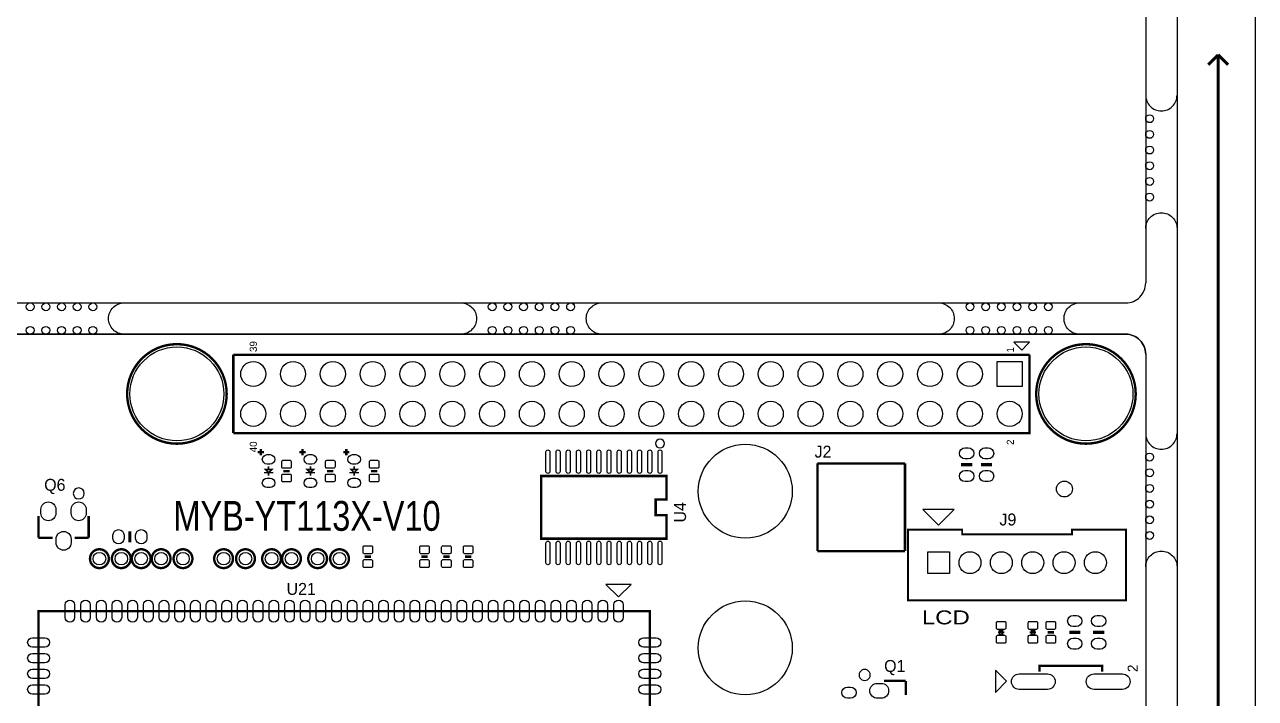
# Model space of a CAD drawing. Extents: x -7 to 117, y -1 to 182.
# Drawn here: x 38.5 to 117, y 66.8 to 109.8 of the extents above; entities that cross this region are included whole.
import ezdxf

# ---------------------------------------------------------------- set-up
doc = ezdxf.new("R2010")
doc.units = 0
for name, color, linetype in [('BG_OUTLINE', 7, 'CONTINUOUS'), ('BG_SILKSCREEN_TOP', 211, 'CONTINUOUS'), ('PG_SILKSCREEN_TOP', 7, 'CONTINUOUS'), ('PIN_TOP', 12, 'CONTINUOUS')]:
    doc.layers.add(name, color=color, linetype=linetype)

msp = doc.modelspace()

# ---------------------------------------------------------------- linework, layer by layer
at = {"layer": 'BG_OUTLINE'}
for points in [[(115.731036, 181.999636), (112.001046, 181.999636), (112.001046, 0), (115.731036, 0)], [(110.00105, 180.729636), (110.00105, 93.269816)], [(108.73105, 89.99982), (1.27, 89.99982)], [(110.00105, 88.72982), (110.00105, 1.27)]]:
    msp.add_lwpolyline(points, dxfattribs=at)
for points in [[(117.001036, 1.27), (117.001036, 180.729636, 0.414214), (115.731036, 181.999636)], [(110.00105, 105.249726, 0.414214), (111.001048, 104.249728, 0.414214), (112.001046, 105.249726)], [(110.00105, 96.749616, -0.414214), (111.001048, 97.749614, -0.414214), (112.001046, 96.749616)], [(0, 93.269816, 0.414214), (1.27, 91.999816), (108.73105, 91.999816, 0.414214), (110.00105, 93.269816)], [(44.830238, 89.99982, -0.414214), (43.83024, 90.999818, -0.414214), (44.830238, 91.999816)], [(66.310002, 91.999816, -0.414214), (67.31, 90.999818, -0.414214), (66.310002, 89.99982)], [(75.310238, 89.99982, -0.414214), (74.31024, 90.999818, -0.414214), (75.310238, 91.999816)], [(96.790002, 91.999816, -0.414214), (97.79, 90.999818, -0.414214), (96.790002, 89.99982)], [(105.790238, 89.99982, -0.414214), (104.79024, 90.999818, -0.414214), (105.790238, 91.999816)], [(110.00105, 88.72982, 0.414214), (108.73105, 89.99982)], [(110.00105, 83.659726, 0.414214), (111.001048, 82.659728, 0.414214), (112.001046, 83.659726)], [(110.00105, 75.159616, -0.414214), (111.001048, 76.159614, -0.414214), (112.001046, 75.159616)]]:
    msp.add_lwpolyline(points, format="xyb", dxfattribs=at)
msp.add_lwpolyline([(110.00105, 88.72982), (110.00105, 1.27, -0.414214), (108.73105, 0), (1.27, 0, -0.414214), (0, 1.27), (0, 88.72982, -0.414214), (1.27, 89.99982), (108.73105, 89.99982, -0.414214)], format="xyb", close=True, dxfattribs=at)
at = {"layer": 'BG_SILKSCREEN_TOP', "const_width": 0.2032}
for points in [[(114.626136, 107.82554), (113.991136, 107.19054)], [(114.623596, 107.82554), (115.258596, 107.19054)], [(114.626136, 30.87116), (114.626136, 107.82554)]]:
    msp.add_lwpolyline(points, dxfattribs=at)
at = {"layer": 'PG_SILKSCREEN_TOP', "const_width": 0.1524}
for points in [[(51.36642, 86.18982, 1), (45.015912, 86.18982, 1), (51.36642, 86.18982)], [(109.366304, 86.18982, 1), (103.015796, 86.18982, 1), (109.366304, 86.18982)], [(43.845988, 75.67803, 1), (42.646092, 75.67803, 1), (43.845988, 75.67803)], [(45.242988, 75.67803, 1), (44.043092, 75.67803, 1), (45.242988, 75.67803)], [(46.512988, 75.67803, 1), (45.313092, 75.67803, 1), (46.512988, 75.67803)], [(47.782988, 75.67803, 1), (46.583092, 75.67803, 1), (47.782988, 75.67803)], [(49.179988, 75.67803, 1), (47.980092, 75.67803, 1), (49.179988, 75.67803)], [(51.768248, 75.67803, 1), (50.568352, 75.67803, 1), (51.768248, 75.67803)], [(53.165248, 75.67803, 1), (51.965352, 75.67803, 1), (53.165248, 75.67803)], [(54.831996, 75.67803, 1), (53.6321, 75.67803, 1), (54.831996, 75.67803)], [(56.101996, 75.67803, 1), (54.9021, 75.67803, 1), (56.101996, 75.67803)], [(57.76849, 75.67803, 1), (56.568594, 75.67803, 1), (57.76849, 75.67803)], [(59.16549, 75.67803, 1), (57.965594, 75.67803, 1), (59.16549, 75.67803)]]:
    msp.add_lwpolyline(points, format="xyb", dxfattribs=at)
at = {"layer": 'PG_SILKSCREEN_TOP'}
for points, const_width in [([(102.591108, 88.689942), (102.591108, 83.689698), (51.791108, 83.689698)], 0.1524), ([(51.791108, 83.689698), (51.791108, 88.689942)], 0.1524), ([(51.791108, 88.689942), (102.591108, 88.689942)], 0.1524), ([(53.741066, 82.465926), (53.341016, 82.465926)], 0.1524), ([(53.541168, 82.666078), (53.541168, 82.266028)], 0.1524), ([(56.408066, 82.465926), (56.008016, 82.465926)], 0.1524), ([(56.208168, 82.666078), (56.208168, 82.266028)], 0.1524), ([(59.202066, 82.465926), (58.802016, 82.465926)], 0.1524), ([(59.002168, 82.666078), (59.002168, 82.266028)], 0.1524), ([(94.64548, 81.75244), (89.05748, 81.75244)], 0.1524), ([(89.05748, 81.75244), (89.05748, 76.16444)], 0.1524), ([(94.64548, 76.16444), (94.64548, 81.75244)], 0.1524), ([(98.222308, 81.67243), (98.933508, 81.67243)], 0.2032), ([(99.492308, 81.67243), (100.203508, 81.67243)], 0.2032), ([(54.341014, 81.165954), (53.741066, 81.165954)], 0.100076), ([(54.240938, 81.366106), (53.841142, 81.366106), (54.04104, 81.165954), (54.240938, 81.366106)], 0.100076), ([(54.04104, 81.366106), (54.04104, 81.566004)], 0.100076), ([(54.04104, 81.165954), (54.04104, 80.966056)], 0.100076), ([(55.38724, 81.26603), (54.98084, 81.26603)], 0.1524), ([(57.008014, 81.165954), (56.408066, 81.165954)], 0.100076), ([(56.907938, 81.366106), (56.508142, 81.366106), (56.70804, 81.165954), (56.907938, 81.366106)], 0.100076), ([(56.70804, 81.366106), (56.70804, 81.566004)], 0.100076), ([(56.70804, 81.165954), (56.70804, 80.966056)], 0.100076), ([(58.18124, 81.26603), (57.77484, 81.26603)], 0.1524), ([(59.802014, 81.165954), (59.202066, 81.165954)], 0.100076), ([(59.701938, 81.366106), (59.302142, 81.366106), (59.50204, 81.165954), (59.701938, 81.366106)], 0.100076), ([(59.50204, 81.366106), (59.50204, 81.566004)], 0.100076), ([(59.50204, 81.165954), (59.50204, 80.966056)], 0.100076), ([(60.97524, 81.26603), (60.56884, 81.26603)], 0.1524), ([(79.436214, 80.954626), (71.43623, 80.954626), (71.43623, 76.954634), (79.436214, 76.954634), (79.436214, 78.454504), (78.73619, 78.454504), (78.73619, 79.454756), (79.436214, 79.454756), (79.436214, 80.954626)], 0.1524), ([(39.360094, 77.010006), (39.360094, 78.410054)], 0.1524), ([(42.559986, 78.410054), (42.559986, 77.010006)], 0.1524), ([(40.260016, 77.010006), (39.360094, 77.010006)], 0.1524), ([(42.559986, 77.010006), (41.660064, 77.010006)], 0.1524), ([(45.188886, 77.43063), (45.188886, 76.71943)], 0.2032), ([(94.843092, 73.023984), (108.742988, 73.023984), (108.742988, 77.524102), (105.29316, 77.524102), (105.29316, 77.224128), (98.29292, 77.224128), (98.29292, 77.524102), (94.843092, 77.524102), (94.843092, 73.023984)], 0.127), ([(89.05748, 76.16444), (94.64548, 76.16444)], 0.1524), ([(60.570364, 75.80503), (60.163964, 75.80503)], 0.1524), ([(64.189356, 75.80503), (63.782956, 75.80503)], 0.1524), ([(65.586356, 75.80503), (65.179956, 75.80503)], 0.1524), ([(66.983356, 75.80503), (66.576956, 75.80503)], 0.1524), ([(78.367128, 72.33412), (78.367128, 35.33394), (39.366952, 35.33394), (39.366952, 72.33412), (78.367128, 72.33412)], 0.1524), ([(100.577142, 70.97903), (100.976938, 70.97903)], 0.130048), ([(102.609142, 70.97903), (103.008938, 70.97903)], 0.130048), ([(104.15524, 70.97903), (103.74884, 70.97903)], 0.1524), ([(105.12044, 70.97903), (105.83164, 70.97903)], 0.2032), ([(106.64444, 70.97903), (107.35564, 70.97903)], 0.2032), ([(107.222036, 68.463922), (107.222036, 68.834), (103.222044, 68.834), (103.222044, 68.463922)], 0.1524), ([(93.295216, 67.879976), (94.695264, 67.879976)], 0.1524), ([(94.695264, 67.879976), (94.695264, 66.980054)], 0.1524)]:
    msp.add_lwpolyline(points, dxfattribs=dict(at, const_width=const_width))
for points in [[(101.691186, 89.389712), (102.090982, 88.989916), (102.491032, 89.389712), (102.591108, 89.489788), (101.59111, 89.489788)], [(96.79305, 77.824076), (97.793048, 78.824074), (95.793052, 78.824074)], [(76.367132, 73.234042), (77.166978, 74.034142), (75.567032, 74.034142)], [(100.77704, 70.97903), (100.637086, 71.118984), (100.916994, 71.118984)], [(100.77704, 70.97903), (100.637086, 70.839076), (100.916994, 70.839076)], [(102.80904, 70.97903), (102.669086, 71.118984), (102.948994, 71.118984)], [(102.80904, 70.97903), (102.669086, 70.839076), (102.948994, 70.839076)], [(101.124258, 67.853306), (100.413058, 68.564506), (100.413058, 67.142106)]]:
    msp.add_lwpolyline(points, close=True, dxfattribs=at)
for points in [[(79.295498, 83.024726, 1), (78.726946, 83.024534, 1)], [(42.283888, 79.840074, 1), (41.576192, 79.839986, 1)], [(92.424758, 68.258436, 1), (91.717202, 68.258384, 1)]]:
    msp.add_lwpolyline(points, format="xyb", close=True, dxfattribs=at)
at = {"layer": 'PIN_TOP'}
for points in [[(100.521135, 88.259793), (102.121081, 88.259793), (102.121081, 86.659847), (100.521135, 86.659847)], [(97.493074, 76.124054), (97.493074, 74.724006), (96.093026, 74.724006), (96.093026, 76.124054)]]:
    msp.add_lwpolyline(points, close=True, dxfattribs=at)
for points in [[(71.736204, 81.239614), (71.736204, 82.489802, -1), (71.98614, 82.489802), (71.98614, 81.239614, -1)], [(72.38619, 81.239614), (72.38619, 82.489802, -1), (72.636126, 82.489802), (72.636126, 81.239614, -1)], [(73.036176, 81.239614), (73.036176, 82.489802, -1), (73.286112, 82.489802), (73.286112, 81.239614, -1)], [(73.686162, 81.239614), (73.686162, 82.489802, -1), (73.936098, 82.489802), (73.936098, 81.239614, -1)], [(74.336148, 81.239614), (74.336148, 82.489802, -1), (74.586084, 82.489802), (74.586084, 81.239614, -1)], [(74.986134, 81.239614), (74.986134, 82.489802, -1), (75.23607, 82.489802), (75.23607, 81.239614, -1)], [(75.636374, 81.239614), (75.636374, 82.489802, -1), (75.88631, 82.489802), (75.88631, 81.239614, -1)], [(76.28636, 81.239614), (76.28636, 82.489802, -1), (76.536296, 82.489802), (76.536296, 81.239614, -1)], [(76.936346, 81.239614), (76.936346, 82.489802, -1), (77.186282, 82.489802), (77.186282, 81.239614, -1)], [(77.586332, 81.239614), (77.586332, 82.489802, -1), (77.836268, 82.489802), (77.836268, 81.239614, -1)], [(78.236318, 81.239614), (78.236318, 82.489802, -1), (78.486254, 82.489802), (78.486254, 81.239614, -1)], [(78.886304, 81.239614), (78.886304, 82.489802, -1), (79.13624, 82.489802), (79.13624, 81.239614, -1)], [(98.679508, 82.040984), (98.476308, 82.040984, -1), (98.476308, 82.752184), (98.679508, 82.752184, -1)], [(99.949508, 82.040984), (99.746308, 82.040984, -1), (99.746308, 82.752184), (99.949508, 82.752184, -1)], [(53.940964, 82.316066), (54.141116, 82.316066, -1), (54.141116, 81.716118), (53.940964, 81.716118, -1)], [(55.484014, 81.880964), (55.484014, 81.530952, -0.415686), (55.409084, 81.456022), (54.958996, 81.456022, -0.415686), (54.884066, 81.530952), (54.884066, 81.880964, -0.415686), (54.958996, 81.955894), (55.409084, 81.955894, -0.415686)], [(56.607964, 82.316066), (56.808116, 82.316066, -1), (56.808116, 81.716118), (56.607964, 81.716118, -1)], [(58.278014, 81.880964), (58.278014, 81.530952, -0.415686), (58.203084, 81.456022), (57.752996, 81.456022, -0.415686), (57.678066, 81.530952), (57.678066, 81.880964, -0.415686), (57.752996, 81.955894), (58.203084, 81.955894, -0.415686)], [(59.401964, 82.316066), (59.602116, 82.316066, -1), (59.602116, 81.716118), (59.401964, 81.716118, -1)], [(61.072014, 81.880964), (61.072014, 81.530952, -0.415686), (60.997084, 81.456022), (60.546996, 81.456022, -0.415686), (60.472066, 81.530952), (60.472066, 81.880964, -0.415686), (60.546996, 81.955894), (60.997084, 81.955894, -0.415686)], [(55.484014, 81.001108), (55.484014, 80.651096, -0.415686), (55.409084, 80.576166), (54.958996, 80.576166, -0.415686), (54.884066, 80.651096), (54.884066, 81.001108, -0.415686), (54.958996, 81.076038), (55.409084, 81.076038, -0.415686)], [(58.278014, 81.001108), (58.278014, 80.651096, -0.415686), (58.203084, 80.576166), (57.752996, 80.576166, -0.415686), (57.678066, 80.651096), (57.678066, 81.001108, -0.415686), (57.752996, 81.076038), (58.203084, 81.076038, -0.415686)], [(61.072014, 81.001108), (61.072014, 80.651096, -0.415686), (60.997084, 80.576166), (60.546996, 80.576166, -0.415686), (60.472066, 80.651096), (60.472066, 81.001108, -0.415686), (60.546996, 81.076038), (60.997084, 81.076038, -0.415686)], [(98.679508, 80.592676), (98.476308, 80.592676, -1), (98.476308, 81.303876), (98.679508, 81.303876, -1)], [(99.949508, 80.592676), (99.746308, 80.592676, -1), (99.746308, 81.303876), (99.949508, 81.303876, -1)], [(53.940964, 80.815942), (54.141116, 80.815942, -1), (54.141116, 80.215994), (53.940964, 80.215994, -1)], [(56.607964, 80.815942), (56.808116, 80.815942, -1), (56.808116, 80.215994), (56.607964, 80.215994, -1)], [(59.401964, 80.815942), (59.602116, 80.815942, -1), (59.602116, 80.215994), (59.401964, 80.215994, -1)], [(39.519098, 78.577948), (39.519098, 78.827884, -1), (40.469058, 78.827884), (40.469058, 78.577948, -1)], [(41.451022, 78.577948), (41.451022, 78.827884, -1), (42.400982, 78.827884), (42.400982, 78.577948, -1)], [(40.48506, 76.691998), (40.48506, 76.941934, -1), (41.43502, 76.941934), (41.43502, 76.691998, -1)], [(44.109132, 76.97343), (44.109132, 77.17663, -1), (44.820332, 77.17663), (44.820332, 76.97343, -1)], [(45.55744, 76.97343), (45.55744, 77.17663, -1), (46.26864, 77.17663), (46.26864, 76.97343, -1)], [(60.667138, 76.419964), (60.667138, 76.069952, -0.415686), (60.592208, 75.995022), (60.14212, 75.995022, -0.415686), (60.06719, 76.069952), (60.06719, 76.419964, -0.415686), (60.14212, 76.494894), (60.592208, 76.494894, -0.415686)], [(64.28613, 76.419964), (64.28613, 76.069952, -0.415686), (64.2112, 75.995022), (63.761112, 75.995022, -0.415686), (63.686182, 76.069952), (63.686182, 76.419964, -0.415686), (63.761112, 76.494894), (64.2112, 76.494894, -0.415686)], [(65.68313, 76.419964), (65.68313, 76.069952, -0.415686), (65.6082, 75.995022), (65.158112, 75.995022, -0.415686), (65.083182, 76.069952), (65.083182, 76.419964, -0.415686), (65.158112, 76.494894), (65.6082, 76.494894, -0.415686)], [(67.08013, 76.419964), (67.08013, 76.069952, -0.415686), (67.0052, 75.995022), (66.555112, 75.995022, -0.415686), (66.480182, 76.069952), (66.480182, 76.419964, -0.415686), (66.555112, 76.494894), (67.0052, 76.494894, -0.415686)], [(71.736204, 75.419458), (71.736204, 76.669646, -1), (71.98614, 76.669646), (71.98614, 75.419458, -1)], [(72.38619, 75.419458), (72.38619, 76.669646, -1), (72.636126, 76.669646), (72.636126, 75.419458, -1)], [(73.036176, 75.419458), (73.036176, 76.669646, -1), (73.286112, 76.669646), (73.286112, 75.419458, -1)], [(73.686162, 75.419458), (73.686162, 76.669646, -1), (73.936098, 76.669646), (73.936098, 75.419458, -1)], [(74.336148, 75.419458), (74.336148, 76.669646, -1), (74.586084, 76.669646), (74.586084, 75.419458, -1)], [(74.986134, 75.419458), (74.986134, 76.669646, -1), (75.23607, 76.669646), (75.23607, 75.419458, -1)], [(75.636374, 75.419458), (75.636374, 76.669646, -1), (75.88631, 76.669646), (75.88631, 75.419458, -1)], [(76.28636, 75.419458), (76.28636, 76.669646, -1), (76.536296, 76.669646), (76.536296, 75.419458, -1)], [(76.936346, 75.419458), (76.936346, 76.669646, -1), (77.186282, 76.669646), (77.186282, 75.419458, -1)], [(77.586332, 75.419458), (77.586332, 76.669646, -1), (77.836268, 76.669646), (77.836268, 75.419458, -1)], [(78.236318, 75.419458), (78.236318, 76.669646, -1), (78.486254, 76.669646), (78.486254, 75.419458, -1)], [(78.886304, 75.419458), (78.886304, 76.669646, -1), (79.13624, 76.669646), (79.13624, 75.419458, -1)], [(60.667138, 75.540108), (60.667138, 75.190096, -0.415686), (60.592208, 75.115166), (60.14212, 75.115166, -0.415686), (60.06719, 75.190096), (60.06719, 75.540108, -0.415686), (60.14212, 75.615038), (60.592208, 75.615038, -0.415686)], [(64.28613, 75.540108), (64.28613, 75.190096, -0.415686), (64.2112, 75.115166), (63.761112, 75.115166, -0.415686), (63.686182, 75.190096), (63.686182, 75.540108, -0.415686), (63.761112, 75.615038), (64.2112, 75.615038, -0.415686)], [(65.68313, 75.540108), (65.68313, 75.190096, -0.415686), (65.6082, 75.115166), (65.158112, 75.115166, -0.415686), (65.083182, 75.190096), (65.083182, 75.540108, -0.415686), (65.158112, 75.615038), (65.6082, 75.615038, -0.415686)], [(67.08013, 75.540108), (67.08013, 75.190096, -0.415686), (67.0052, 75.115166), (66.555112, 75.115166, -0.415686), (66.480182, 75.190096), (66.480182, 75.540108, -0.415686), (66.555112, 75.615038), (67.0052, 75.615038, -0.415686)], [(41.666922, 72.73417), (41.666922, 71.93407, -1), (41.066974, 71.93407), (41.066974, 72.73417, -1)], [(42.66692, 72.73417), (42.66692, 71.93407, -1), (42.066972, 71.93407), (42.066972, 72.73417, -1)], [(43.666918, 72.73417), (43.666918, 71.93407, -1), (43.06697, 71.93407), (43.06697, 72.73417, -1)], [(44.666916, 72.73417), (44.666916, 71.93407, -1), (44.066968, 71.93407), (44.066968, 72.73417, -1)], [(45.666914, 72.73417), (45.666914, 71.93407, -1), (45.066966, 71.93407), (45.066966, 72.73417, -1)], [(46.666912, 72.73417), (46.666912, 71.93407, -1), (46.066964, 71.93407), (46.066964, 72.73417, -1)], [(47.66691, 72.73417), (47.66691, 71.93407, -1), (47.066962, 71.93407), (47.066962, 72.73417, -1)], [(48.666908, 72.73417), (48.666908, 71.93407, -1), (48.06696, 71.93407), (48.06696, 72.73417, -1)], [(49.666906, 72.73417), (49.666906, 71.93407, -1), (49.066958, 71.93407), (49.066958, 72.73417, -1)], [(50.666904, 72.73417), (50.666904, 71.93407, -1), (50.066956, 71.93407), (50.066956, 72.73417, -1)], [(51.666902, 72.73417), (51.666902, 71.93407, -1), (51.066954, 71.93407), (51.066954, 72.73417, -1)], [(52.6669, 72.73417), (52.6669, 71.93407, -1), (52.066952, 71.93407), (52.066952, 72.73417, -1)], [(53.666898, 72.73417), (53.666898, 71.93407, -1), (53.06695, 71.93407), (53.06695, 72.73417, -1)], [(54.66715, 72.73417), (54.66715, 71.93407, -1), (54.067202, 71.93407), (54.067202, 72.73417, -1)], [(55.666894, 72.73417), (55.666894, 71.93407, -1), (55.066946, 71.93407), (55.066946, 72.73417, -1)], [(56.667146, 72.73417), (56.667146, 71.93407, -1), (56.067198, 71.93407), (56.067198, 72.73417, -1)], [(57.66689, 72.73417), (57.66689, 71.93407, -1), (57.066942, 71.93407), (57.066942, 72.73417, -1)], [(58.667142, 72.73417), (58.667142, 71.93407, -1), (58.067194, 71.93407), (58.067194, 72.73417, -1)], [(59.666886, 72.73417), (59.666886, 71.93407, -1), (59.066938, 71.93407), (59.066938, 72.73417, -1)], [(60.667138, 72.73417), (60.667138, 71.93407, -1), (60.06719, 71.93407), (60.06719, 72.73417, -1)], [(61.666882, 72.73417), (61.666882, 71.93407, -1), (61.066934, 71.93407), (61.066934, 72.73417, -1)], [(62.667134, 72.73417), (62.667134, 71.93407, -1), (62.067186, 71.93407), (62.067186, 72.73417, -1)], [(63.666878, 72.73417), (63.666878, 71.93407, -1), (63.06693, 71.93407), (63.06693, 72.73417, -1)], [(64.66713, 72.73417), (64.66713, 71.93407, -1), (64.067182, 71.93407), (64.067182, 72.73417, -1)], [(65.667128, 72.73417), (65.667128, 71.93407, -1), (65.06718, 71.93407), (65.06718, 72.73417, -1)], [(66.667126, 72.73417), (66.667126, 71.93407, -1), (66.067178, 71.93407), (66.067178, 72.73417, -1)], [(67.667124, 72.73417), (67.667124, 71.93407, -1), (67.067176, 71.93407), (67.067176, 72.73417, -1)], [(68.667122, 72.73417), (68.667122, 71.93407, -1), (68.067174, 71.93407), (68.067174, 72.73417, -1)], [(69.66712, 72.73417), (69.66712, 71.93407, -1), (69.067172, 71.93407), (69.067172, 72.73417, -1)], [(70.667118, 72.73417), (70.667118, 71.93407, -1), (70.06717, 71.93407), (70.06717, 72.73417, -1)], [(71.667116, 72.73417), (71.667116, 71.93407, -1), (71.067168, 71.93407), (71.067168, 72.73417, -1)], [(72.667114, 72.73417), (72.667114, 71.93407, -1), (72.067166, 71.93407), (72.067166, 72.73417, -1)], [(73.667112, 72.73417), (73.667112, 71.93407, -1), (73.067164, 71.93407), (73.067164, 72.73417, -1)], [(74.66711, 72.73417), (74.66711, 71.93407, -1), (74.067162, 71.93407), (74.067162, 72.73417, -1)], [(75.667108, 72.73417), (75.667108, 71.93407, -1), (75.06716, 71.93407), (75.06716, 72.73417, -1)], [(76.667106, 72.73417), (76.667106, 71.93407, -1), (76.067158, 71.93407), (76.067158, 72.73417, -1)], [(101.077014, 71.593964), (101.077014, 71.243952, -0.415686), (101.002084, 71.169022), (100.551996, 71.169022, -0.415686), (100.477066, 71.243952), (100.477066, 71.593964, -0.415686), (100.551996, 71.668894), (101.002084, 71.668894, -0.415686)], [(103.109014, 71.593964), (103.109014, 71.243952, -0.415686), (103.034084, 71.169022), (102.583996, 71.169022, -0.415686), (102.509066, 71.243952), (102.509066, 71.593964, -0.415686), (102.583996, 71.668894), (103.034084, 71.668894, -0.415686)], [(104.252014, 71.593964), (104.252014, 71.243952, -0.415686), (104.177084, 71.169022), (103.726996, 71.169022, -0.415686), (103.652066, 71.243952), (103.652066, 71.593964, -0.415686), (103.726996, 71.668894), (104.177084, 71.668894, -0.415686)], [(105.57764, 71.347584), (105.37444, 71.347584, -1), (105.37444, 72.058784), (105.57764, 72.058784, -1)], [(107.10164, 71.347584), (106.89844, 71.347584, -1), (106.89844, 72.058784), (107.10164, 72.058784, -1)], [(101.077014, 70.714108), (101.077014, 70.364096, -0.415686), (101.002084, 70.289166), (100.551996, 70.289166, -0.415686), (100.477066, 70.364096), (100.477066, 70.714108, -0.415686), (100.551996, 70.789038), (101.002084, 70.789038, -0.415686)], [(103.109014, 70.714108), (103.109014, 70.364096, -0.415686), (103.034084, 70.289166), (102.583996, 70.289166, -0.415686), (102.509066, 70.364096), (102.509066, 70.714108, -0.415686), (102.583996, 70.789038), (103.034084, 70.789038, -0.415686)], [(104.252014, 70.714108), (104.252014, 70.364096, -0.415686), (104.177084, 70.289166), (103.726996, 70.289166, -0.415686), (103.652066, 70.364096), (103.652066, 70.714108, -0.415686), (103.726996, 70.789038), (104.177084, 70.789038, -0.415686)], [(38.966902, 70.634098), (39.767002, 70.634098, -1), (39.767002, 70.03415), (38.966902, 70.03415, -1)], [(78.767178, 70.03415), (77.967078, 70.03415, -1), (77.967078, 70.634098), (78.767178, 70.634098, -1)], [(105.57764, 69.899276), (105.37444, 69.899276, -1), (105.37444, 70.610476), (105.57764, 70.610476, -1)], [(107.10164, 69.899276), (106.89844, 69.899276, -1), (106.89844, 70.610476), (107.10164, 70.610476, -1)], [(38.966902, 69.6341), (39.767002, 69.6341, -1), (39.767002, 69.034152), (38.966902, 69.034152, -1)], [(78.767178, 69.034152), (77.967078, 69.034152, -1), (77.967078, 69.6341), (78.767178, 69.6341, -1)], [(38.966902, 68.634102), (39.767002, 68.634102, -1), (39.767002, 68.034154), (38.966902, 68.034154, -1)], [(78.767178, 68.034154), (77.967078, 68.034154, -1), (77.967078, 68.634102), (78.767178, 68.634102, -1)], [(103.73614, 67.33794), (101.93274, 67.33794, -1), (101.93274, 68.32854), (103.73614, 68.32854, -1)], [(108.51134, 67.33794), (106.70794, 67.33794, -1), (106.70794, 68.32854), (108.51134, 68.32854, -1)], [(38.966902, 67.634104), (39.767002, 67.634104, -1), (39.767002, 67.034156), (38.966902, 67.034156, -1)], [(78.767178, 67.034156), (77.967078, 67.034156, -1), (77.967078, 67.634104), (78.767178, 67.634104, -1)], [(93.127322, 66.771012), (92.877386, 66.771012, -1), (92.877386, 67.720972), (93.127322, 67.720972, -1)], [(90.97264, 67.486784), (91.17584, 67.486784, -1), (91.17584, 66.775584), (90.97264, 66.775584, -1)]]:
    msp.add_lwpolyline(points, format="xyb", close=True, dxfattribs=at)
for centre, radius in [((110.250986, 103.749856), 0.250063), ((110.250986, 102.749858), 0.250063), ((110.250986, 101.74986), 0.250063), ((110.250986, 100.749608), 0.250063), ((110.250986, 99.74961), 0.250063), ((110.250986, 98.749612), 0.250063), ((38.829996, 91.74988), 0.250063), ((39.829994, 91.74988), 0.250063), ((40.830246, 91.74988), 0.250063), ((41.830244, 91.74988), 0.250063), ((42.830242, 91.74988), 0.250063), ((68.309998, 91.74988), 0.250063), ((69.309996, 91.74988), 0.250063), ((70.309994, 91.74988), 0.250063), ((71.310246, 91.74988), 0.250063), ((72.310244, 91.74988), 0.250063), ((73.310242, 91.74988), 0.250063), ((98.789998, 91.74988), 0.250063), ((99.789996, 91.74988), 0.250063), ((100.789994, 91.74988), 0.250063), ((101.790246, 91.74988), 0.250063), ((102.790244, 91.74988), 0.250063), ((103.790242, 91.74988), 0.250063), ((38.829996, 90.249756), 0.250063), ((39.829994, 90.249756), 0.250063), ((40.830246, 90.249756), 0.250063), ((41.830244, 90.249756), 0.250063), ((42.830242, 90.249756), 0.250063), ((68.309998, 90.249756), 0.250063), ((69.309996, 90.249756), 0.250063), ((70.309994, 90.249756), 0.250063), ((71.310246, 90.249756), 0.250063), ((72.310244, 90.249756), 0.250063), ((73.310242, 90.249756), 0.250063), ((98.789998, 90.249756), 0.250063), ((99.789996, 90.249756), 0.250063), ((100.789994, 90.249756), 0.250063), ((101.790246, 90.249756), 0.250063), ((102.790244, 90.249756), 0.250063), ((103.790242, 90.249756), 0.250063), ((48.191166, 86.18982), 2.9972), ((106.19105, 86.18982), 2.9972), ((53.061108, 87.45982), 0.799973), ((55.601108, 87.45982), 0.799973), ((58.141108, 87.45982), 0.799973), ((60.681108, 87.45982), 0.799973), ((63.221108, 87.45982), 0.799973), ((65.761108, 87.45982), 0.799973), ((68.301108, 87.45982), 0.799973), ((70.841108, 87.45982), 0.799973), ((73.381108, 87.45982), 0.799973), ((75.921108, 87.45982), 0.799973), ((78.461108, 87.45982), 0.799973), ((81.001108, 87.45982), 0.799973), ((83.541108, 87.45982), 0.799973), ((86.081108, 87.45982), 0.799973), ((88.621108, 87.45982), 0.799973), ((91.161108, 87.45982), 0.799973), ((93.701108, 87.45982), 0.799973), ((96.241108, 87.45982), 0.799973), ((98.781108, 87.45982), 0.799973), ((53.061108, 84.91982), 0.799973), ((55.601108, 84.91982), 0.799973), ((58.141108, 84.91982), 0.799973), ((60.681108, 84.91982), 0.799973), ((63.221108, 84.91982), 0.799973), ((65.761108, 84.91982), 0.799973), ((68.301108, 84.91982), 0.799973), ((70.841108, 84.91982), 0.799973), ((73.381108, 84.91982), 0.799973), ((75.921108, 84.91982), 0.799973), ((78.461108, 84.91982), 0.799973), ((81.001108, 84.91982), 0.799973), ((83.541108, 84.91982), 0.799973), ((86.081108, 84.91982), 0.799973), ((88.621108, 84.91982), 0.799973), ((91.161108, 84.91982), 0.799973), ((93.701108, 84.91982), 0.799973), ((96.241108, 84.91982), 0.799973), ((98.781108, 84.91982), 0.799973), ((101.321108, 84.91982), 0.799973), ((84.455762, 79.98206), 2.9972), ((110.250986, 82.159856), 0.250063), ((110.250986, 81.159858), 0.250063), ((104.81564, 80.12303), 0.508), ((110.250986, 80.15986), 0.250063), ((110.250986, 79.159608), 0.250063), ((110.250986, 78.15961), 0.250063), ((110.250986, 77.159612), 0.250063), ((43.24604, 75.67803), 0.40005), ((44.64304, 75.67803), 0.40005), ((45.91304, 75.67803), 0.40005), ((47.18304, 75.67803), 0.40005), ((48.58004, 75.67803), 0.40005), ((51.1683, 75.67803), 0.40005), ((52.5653, 75.67803), 0.40005), ((54.232048, 75.67803), 0.40005), ((55.502048, 75.67803), 0.40005), ((57.168542, 75.67803), 0.40005), ((58.565542, 75.67803), 0.40005), ((98.793046, 75.42403), 0.700024), ((100.793042, 75.42403), 0.700024), ((102.793038, 75.42403), 0.700024), ((104.793034, 75.42403), 0.700024), ((106.79303, 75.42403), 0.700024), ((84.455762, 69.982842), 2.9972)]:
    msp.add_circle(centre, radius, dxfattribs=at)

# ---------------------------------------------------------------- texts
at = {"layer": 'BG_SILKSCREEN_TOP'}
for s, height, width, p in [('J2', 0.762, 1.000333, (88.87714, 82.12455)), ('Q6', 0.762, 1.000333, (39.72306, 80.00873)), ('MYB-YT113X-V10', 1.905, 0.813333, (47.97044, 77.45603)), ('J9', 0.762, 1.000333, (100.6729, 77.79639)), ('U21', 0.762, 1.000333, (55.18658, 73.36663)), ('LCD', 0.889, 1.285714, (95.72244, 71.48703)), ('Q1', 0.762, 1.000333, (93.31452, 68.45046))]:
    msp.add_text(s, height=height, dxfattribs=dict(at, width=width)).set_placement(p)
at = {"layer": 'BG_SILKSCREEN_TOP', "width": 1.000333}
msp.add_text('U4', height=0.762, rotation=90, dxfattribs=at).set_placement((80.67548, 77.98308))
at = {"layer": 'PG_SILKSCREEN_TOP'}
for s, height, width, p in [('39', 0.4572, 1.022222, (53.295804, 88.865202)), ('1', 0.4572, 1.022222, (101.595936, 88.83269)), ('2', 0.4572, 1.022222, (101.595936, 82.932524)), ('40', 0.4572, 1.022222, (53.295804, 82.465164)), ('2', 0.635, 1.0004, (109.4867, 68.44538))]:
    msp.add_text(s, height=height, rotation=90, dxfattribs=dict(at, width=width)).set_placement(p)

doc.saveas('drawing.dxf')
